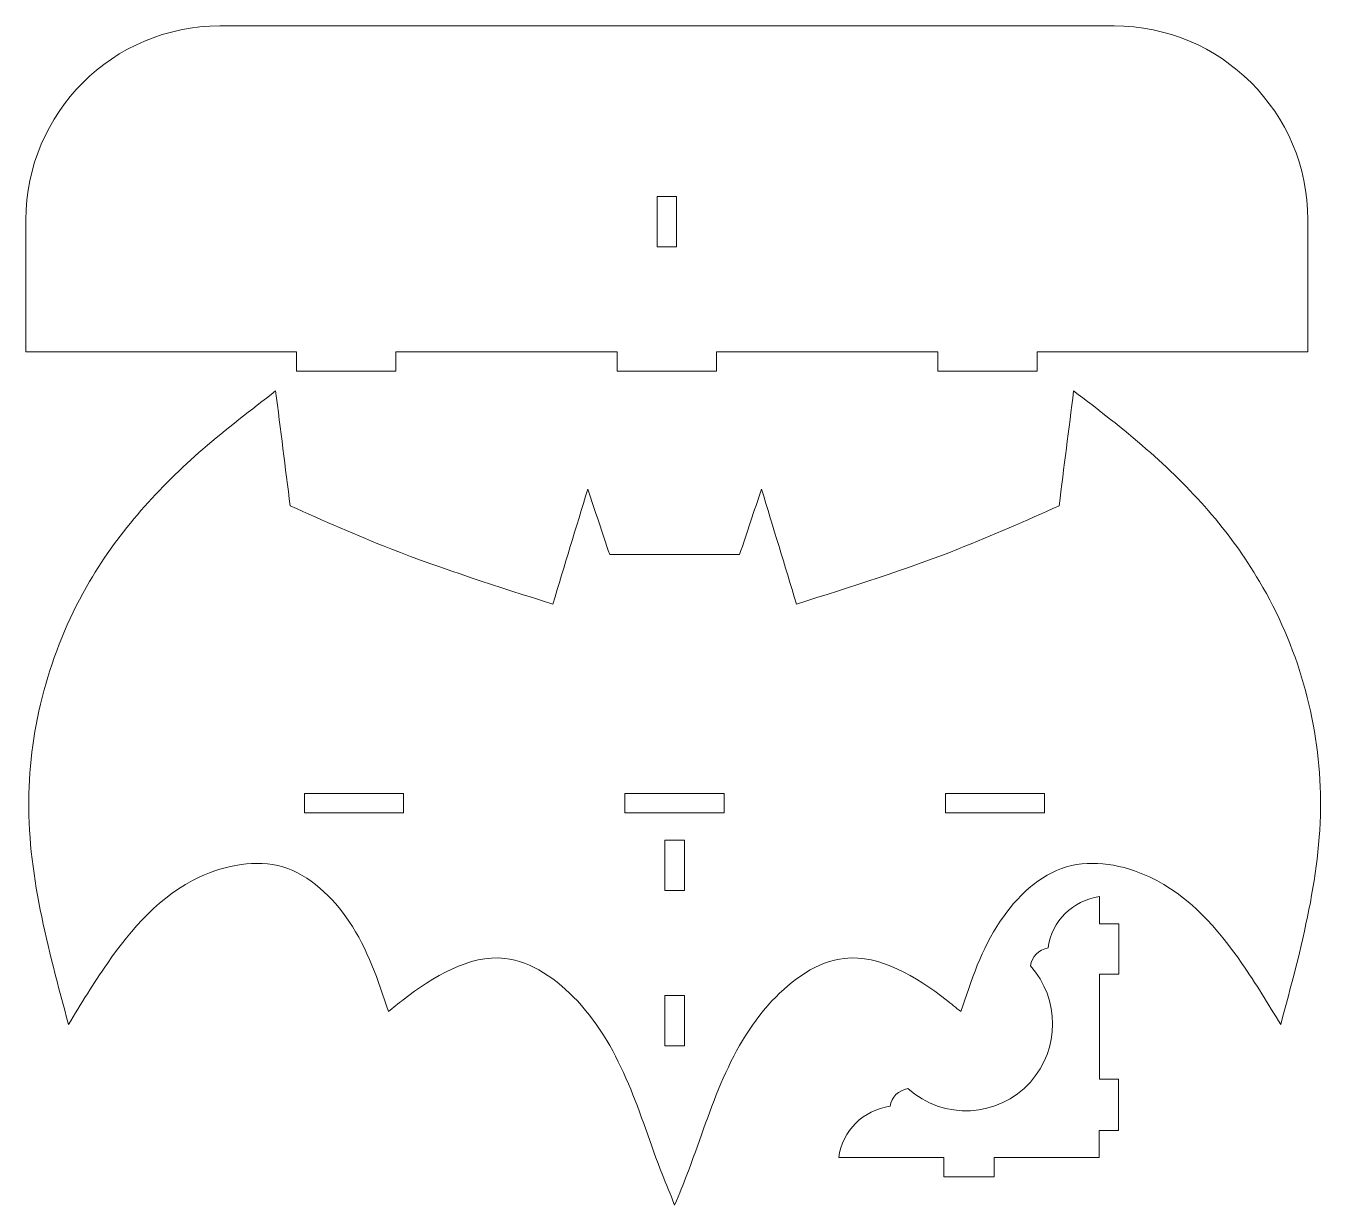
# Model space of a CAD drawing. Header units: millimetres. Extents: x -123 to 124, y -106 to 119.
import ezdxf

# ---------------------------------------------------------------- set-up
doc = ezdxf.new("R2010")
doc.units = ezdxf.units.MM
doc.header["$MEASUREMENT"] = 0
doc.layers.add('layer 1', color=7, linetype='Continuous')

msp = doc.modelspace()

# ---------------------------------------------------------------- linework, layer by layer
at = {"layer": 'layer 1', "color": 250, "lineweight": 9}
for points, knots in [([(121.4089, 81.9565), (121.4089, 81.9565), (121.4089, 56.7262), (121.4089, 56.7262), (121.4089, 56.7262), (121.4089, 56.7262), (69.7145, 56.7262), (69.7145, 56.7262), (69.7145, 56.7262), (69.7145, 56.7262), (69.7145, 53.0249), (69.7145, 53.0249), (69.7145, 53.0249), (69.7145, 53.0249), (50.7763, 53.0249), (50.7763, 53.0249), (50.7763, 53.0249), (50.7763, 53.0249), (50.7763, 56.7262), (50.7763, 56.7262), (50.7763, 56.7262), (50.7763, 56.7262), (8.5201, 56.7262), (8.5201, 56.7262), (8.5201, 56.7262), (8.5201, 56.7262), (8.5201, 53.0249), (8.5201, 53.0249), (8.5201, 53.0249), (8.5201, 53.0249), (-10.4796, 53.0249), (-10.4796, 53.0249), (-10.4796, 53.0249), (-10.4796, 53.0249), (-10.4796, 56.7262), (-10.4796, 56.7262), (-10.4796, 56.7262), (-10.4796, 56.7262), (-52.7358, 56.7262), (-52.7358, 56.7262), (-52.7358, 56.7262), (-52.7358, 56.7262), (-52.7358, 53.0249), (-52.7358, 53.0249), (-52.7358, 53.0249), (-52.7358, 53.0249), (-71.6739, 53.0249), (-71.6739, 53.0249), (-71.6739, 53.0249), (-71.6739, 53.0249), (-71.6739, 56.7262), (-71.6739, 56.7262), (-71.6739, 56.7262), (-71.6739, 56.7262), (-123.3683, 56.7262), (-123.3683, 56.7262), (-123.3683, 56.7262), (-123.3683, 56.7262), (-123.3683, 81.9565), (-123.3683, 81.9565), (-123.3683, 81.9565), (-123.3683, 102.3751), (-106.7744, 118.9691), (-86.3557, 118.9691), (-86.3557, 118.9691), (-86.3557, 118.9691), (84.3961, 118.9692), (84.3961, 118.9692), (84.3961, 118.9692), (104.8148, 118.9692), (121.4089, 102.4369), (121.4089, 81.9565)], [0, 0, 0, 0, 0.05263158, 0.05263158, 0.05263158, 0.05263158, 0.10526316, 0.10526316, 0.10526316, 0.10526316, 0.15789474, 0.15789474, 0.15789474, 0.15789474, 0.21052632, 0.21052632, 0.21052632, 0.21052632, 0.26315789, 0.26315789, 0.26315789, 0.26315789, 0.31578947, 0.31578947, 0.31578947, 0.31578947, 0.36842105, 0.36842105, 0.36842105, 0.36842105, 0.42105263, 0.42105263, 0.42105263, 0.42105263, 0.47368421, 0.47368421, 0.47368421, 0.47368421, 0.52631579, 0.52631579, 0.52631579, 0.52631579, 0.57894737, 0.57894737, 0.57894737, 0.57894737, 0.63157895, 0.63157895, 0.63157895, 0.63157895, 0.68421053, 0.68421053, 0.68421053, 0.68421053, 0.73684211, 0.73684211, 0.73684211, 0.73684211, 0.78947368, 0.78947368, 0.78947368, 0.78947368, 0.84210526, 0.84210526, 0.84210526, 0.84210526, 0.89473684, 0.89473684, 0.89473684, 0.89473684, 1, 1, 1, 1]), ([(0.8708, 76.7748), (0.8708, 76.7748), (0.8708, 86.3981), (0.8708, 86.3981), (0.8708, 86.3981), (0.8708, 86.3981), (-2.8304, 86.3981), (-2.8304, 86.3981), (-2.8304, 86.3981), (-2.8304, 86.3981), (-2.8304, 76.7748), (-2.8304, 76.7748), (-2.8304, 76.7748), (-2.8304, 76.7748), (0.8708, 76.7748), (0.8708, 76.7748)], [0, 0, 0, 0, 0.2, 0.2, 0.2, 0.2, 0.4, 0.4, 0.4, 0.4, 0.6, 0.6, 0.6, 0.6, 1, 1, 1, 1]), ([(123.8146, -27.6626), (124.1231, -42.5293), (120.1751, -57.1493), (116.227, -71.7694), (116.227, -71.7694), (113.8213, -67.8213), (111.4771, -63.935), (108.8245, -60.1103), (108.8245, -60.1103), (104.1979, -53.448), (98.7077, -47.0942), (91.1818, -43.578), (91.1818, -43.578), (86.2468, -41.234), (80.3865, -40.1853), (75.3281, -41.6657), (75.3281, -41.6657), (70.1464, -43.1462), (65.7664, -47.4027), (62.6821, -52.0293), (62.6821, -52.0293), (59.0426, -57.3961), (57.1302, -63.3798), (55.1562, -69.3019), (55.1562, -69.3019), (54.2309, -68.5617), (53.3056, -67.8214), (52.3186, -67.0194), (52.3186, -67.0194), (46.705, -62.7013), (39.6726, -58.3831), (32.9487, -59.1233), (32.9487, -59.1233), (27.7669, -59.6784), (22.8936, -63.1947), (19.0689, -67.266), (19.0689, -67.266), (10.3092, -76.6426), (7.2866, -88.9185), (2.845, -100.4541), (2.845, -100.4541), (2.1665, -102.2431), (1.4262, -104.032), (0.5009, -106.2528), (0.5009, -106.2528), (-0.3627, -104.032), (-1.1029, -102.2431), (-1.8431, -100.4541), (-1.8431, -100.4541), (-6.2846, -88.9802), (-9.3074, -76.6426), (-18.0671, -67.266), (-18.0671, -67.266), (-21.8917, -63.1946), (-26.8268, -59.6784), (-31.9468, -59.1233), (-31.9468, -59.1233), (-38.6091, -58.3831), (-45.7031, -62.7012), (-51.3167, -67.0194), (-51.3167, -67.0194), (-52.3037, -67.7596), (-53.2291, -68.4998), (-54.1544, -69.3019), (-54.1544, -69.3019), (-56.1284, -63.3181), (-58.1024, -57.3345), (-61.6803, -52.0293), (-61.6803, -52.0293), (-64.8264, -47.4027), (-69.1445, -43.2078), (-74.3262, -41.6657), (-74.3262, -41.6657), (-79.3847, -40.1853), (-85.2449, -41.2955), (-90.18, -43.578), (-90.18, -43.578), (-97.7059, -47.0942), (-103.1961, -53.448), (-107.8227, -60.1103), (-107.8227, -60.1103), (-110.4752, -63.935), (-112.8811, -67.8213), (-115.2252, -71.7694), (-115.2252, -71.7694), (-119.1732, -57.1494), (-123.1828, -42.591), (-122.8128, -27.6626), (-122.8128, -27.6626), (-122.5043, -13.6595), (-118.3713, 0.6521), (-111.2154, 12.8663), (-111.2154, 12.8663), (-105.5402, 22.4897), (-97.9525, 30.8792), (-89.563, 38.1583), (-89.563, 38.1583), (-85.0598, 42.0447), (-80.3716, 45.6225), (-75.6833, 49.2621), (-75.6833, 49.2621), (-74.758, 41.9213), (-73.8326, 34.5804), (-72.9073, 27.3012), (-72.9073, 27.3012), (-66.5535, 24.4635), (-60.1997, 21.6259), (-53.7225, 19.0967), (-53.7225, 19.0967), (-43.6057, 15.1487), (-33.1805, 11.8176), (-22.7552, 8.5481), (-22.7552, 8.5481), (-20.5344, 15.8889), (-18.3137, 23.168), (-16.0929, 30.509), (-16.0929, 30.509), (-14.6742, 26.3142), (-13.317, 22.1812), (-11.8981, 17.9863), (-11.8981, 17.9863), (-7.7649, 17.9863), (-3.6319, 17.9863), (0.5012, 17.9863), (0.5012, 17.9863), (4.6343, 17.9863), (8.7673, 17.9863), (12.9005, 17.9863), (12.9005, 17.9863), (14.3192, 22.1812), (15.6764, 26.3142), (17.0953, 30.509), (17.0953, 30.509), (19.3161, 23.1682), (21.5368, 15.8891), (23.7576, 8.5481), (23.7576, 8.5481), (34.1829, 11.8176), (44.6081, 15.087), (54.7249, 19.0967), (54.7249, 19.0967), (61.2021, 21.6259), (67.5559, 24.4635), (73.9097, 27.3012), (73.9097, 27.3012), (74.835, 34.642), (75.7604, 41.9828), (76.6857, 49.2621), (76.6857, 49.2621), (81.3739, 45.6842), (86.1239, 42.0447), (90.5654, 38.1583), (90.5654, 38.1583), (98.9549, 30.8792), (106.5425, 22.4897), (112.1561, 12.8663), (112.1561, 12.8663), (119.4349, 0.652), (123.5062, -13.5978), (123.8146, -27.6626)], [0, 0, 0, 0, 0.02439024, 0.02439024, 0.02439024, 0.02439024, 0.04878049, 0.04878049, 0.04878049, 0.04878049, 0.07317073, 0.07317073, 0.07317073, 0.07317073, 0.09756098, 0.09756098, 0.09756098, 0.09756098, 0.12195122, 0.12195122, 0.12195122, 0.12195122, 0.14634146, 0.14634146, 0.14634146, 0.14634146, 0.17073171, 0.17073171, 0.17073171, 0.17073171, 0.19512195, 0.19512195, 0.19512195, 0.19512195, 0.2195122, 0.2195122, 0.2195122, 0.2195122, 0.24390244, 0.24390244, 0.24390244, 0.24390244, 0.26829268, 0.26829268, 0.26829268, 0.26829268, 0.29268293, 0.29268293, 0.29268293, 0.29268293, 0.31707317, 0.31707317, 0.31707317, 0.31707317, 0.34146341, 0.34146341, 0.34146341, 0.34146341, 0.36585366, 0.36585366, 0.36585366, 0.36585366, 0.3902439, 0.3902439, 0.3902439, 0.3902439, 0.41463415, 0.41463415, 0.41463415, 0.41463415, 0.43902439, 0.43902439, 0.43902439, 0.43902439, 0.46341463, 0.46341463, 0.46341463, 0.46341463, 0.48780488, 0.48780488, 0.48780488, 0.48780488, 0.51219512, 0.51219512, 0.51219512, 0.51219512, 0.53658537, 0.53658537, 0.53658537, 0.53658537, 0.56097561, 0.56097561, 0.56097561, 0.56097561, 0.58536585, 0.58536585, 0.58536585, 0.58536585, 0.6097561, 0.6097561, 0.6097561, 0.6097561, 0.63414634, 0.63414634, 0.63414634, 0.63414634, 0.65853659, 0.65853659, 0.65853659, 0.65853659, 0.68292683, 0.68292683, 0.68292683, 0.68292683, 0.70731707, 0.70731707, 0.70731707, 0.70731707, 0.73170732, 0.73170732, 0.73170732, 0.73170732, 0.75609756, 0.75609756, 0.75609756, 0.75609756, 0.7804878, 0.7804878, 0.7804878, 0.7804878, 0.80487805, 0.80487805, 0.80487805, 0.80487805, 0.82926829, 0.82926829, 0.82926829, 0.82926829, 0.85365854, 0.85365854, 0.85365854, 0.85365854, 0.87804878, 0.87804878, 0.87804878, 0.87804878, 0.90243902, 0.90243902, 0.90243902, 0.90243902, 0.92682927, 0.92682927, 0.92682927, 0.92682927, 0.95121951, 0.95121951, 0.95121951, 0.95121951, 1, 1, 1, 1]), ([(-51.2553, -31.3638), (-51.2553, -31.3638), (-51.2553, -27.6626), (-51.2553, -27.6626), (-51.2553, -27.6626), (-51.2553, -27.6626), (-70.1935, -27.6626), (-70.1935, -27.6626), (-70.1935, -27.6626), (-70.1935, -27.6626), (-70.1935, -31.3638), (-70.1935, -31.3638), (-70.1935, -31.3638), (-70.1935, -31.3638), (-51.2553, -31.3638), (-51.2553, -31.3638)], [0, 0, 0, 0, 0.2, 0.2, 0.2, 0.2, 0.4, 0.4, 0.4, 0.4, 0.6, 0.6, 0.6, 0.6, 1, 1, 1, 1]), ([(9.939, -31.3638), (9.939, -31.3638), (9.939, -27.6626), (9.939, -27.6626), (9.939, -27.6626), (9.939, -27.6626), (-8.9992, -27.6626), (-8.9992, -27.6626), (-8.9992, -27.6626), (-8.9992, -27.6626), (-8.9992, -31.3638), (-8.9992, -31.3638), (-8.9992, -31.3638), (-8.9992, -31.3638), (9.939, -31.3638), (9.939, -31.3638)], [0, 0, 0, 0, 0.2, 0.2, 0.2, 0.2, 0.4, 0.4, 0.4, 0.4, 0.6, 0.6, 0.6, 0.6, 1, 1, 1, 1]), ([(71.1332, -31.3638), (71.1332, -31.3638), (71.1332, -27.6626), (71.1332, -27.6626), (71.1332, -27.6626), (71.1332, -27.6626), (52.1952, -27.6626), (52.1952, -27.6626), (52.1952, -27.6626), (52.1952, -27.6626), (52.1952, -31.3638), (52.1952, -31.3638), (52.1952, -31.3638), (52.1952, -31.3638), (71.1332, -31.3638), (71.1332, -31.3638)], [0, 0, 0, 0, 0.2, 0.2, 0.2, 0.2, 0.4, 0.4, 0.4, 0.4, 0.6, 0.6, 0.6, 0.6, 1, 1, 1, 1]), ([(2.3514, -46.169), (2.3514, -46.169), (2.3514, -36.5457), (2.3514, -36.5457), (2.3514, -36.5457), (2.3514, -36.5457), (-1.3498, -36.5457), (-1.3498, -36.5457), (-1.3498, -36.5457), (-1.3498, -36.5457), (-1.3498, -46.169), (-1.3498, -46.169), (-1.3498, -46.169), (-1.3498, -46.169), (2.3514, -46.169), (2.3514, -46.169)], [0, 0, 0, 0, 0.2, 0.2, 0.2, 0.2, 0.4, 0.4, 0.4, 0.4, 0.6, 0.6, 0.6, 0.6, 1, 1, 1, 1]), ([(85.2597, -82.3797), (85.2597, -82.3797), (85.2597, -92.003), (85.2597, -92.003), (85.2597, -92.003), (85.2597, -92.003), (81.5585, -92.003), (81.5585, -92.003), (81.5585, -92.003), (81.5585, -92.003), (81.5585, -97.1847), (81.5585, -97.1847), (81.5585, -97.1847), (81.5585, -97.1847), (61.51, -97.1847), (61.51, -97.1847), (61.51, -97.1847), (61.51, -97.1847), (61.51, -100.886), (61.51, -100.886), (61.51, -100.886), (61.51, -100.886), (51.8867, -100.886), (51.8867, -100.886), (51.8867, -100.886), (51.8867, -100.886), (51.8867, -97.1847), (51.8867, -97.1847), (51.8867, -97.1847), (51.8867, -97.1847), (31.8381, -97.1847), (31.8381, -97.1847), (31.8381, -97.1847), (32.5166, -92.0646), (36.5264, -88.055), (41.6465, -87.3763), (41.6465, -87.3763), (41.8933, -85.6491), (43.2504, -84.2919), (45.0393, -83.9835), (45.0393, -83.9835), (51.825, -90.0906), (62.312, -89.5971), (68.419, -82.7497), (68.419, -82.7497), (74.0943, -76.4576), (74.0943, -66.896), (68.419, -60.5422), (68.419, -60.5422), (68.6658, -58.8149), (70.0228, -57.4578), (71.8118, -57.1494), (71.8118, -57.1494), (72.4903, -52.0293), (76.5, -48.0197), (81.6202, -47.341), (81.6202, -47.341), (81.6202, -47.341), (81.6202, -52.5227), (81.6202, -52.5227), (81.6202, -52.5227), (81.6202, -52.5227), (85.3214, -52.5228), (85.3214, -52.5228), (85.3214, -52.5228), (85.3214, -52.5228), (85.3214, -62.1462), (85.3214, -62.1462), (85.3214, -62.1462), (85.3214, -62.1462), (81.6202, -62.1462), (81.6202, -62.1462), (81.6202, -62.1462), (81.6202, -62.1462), (81.6202, -82.1947), (81.6202, -82.1947), (81.6202, -82.1947), (81.6202, -82.1947), (85.2597, -82.1946), (85.2597, -82.1946), (85.2597, -82.1946), (85.2597, -82.1946), (85.2597, -82.3797), (85.2597, -82.3797)], [0, 0, 0, 0, 0.04545455, 0.04545455, 0.04545455, 0.04545455, 0.09090909, 0.09090909, 0.09090909, 0.09090909, 0.13636364, 0.13636364, 0.13636364, 0.13636364, 0.18181818, 0.18181818, 0.18181818, 0.18181818, 0.22727273, 0.22727273, 0.22727273, 0.22727273, 0.27272727, 0.27272727, 0.27272727, 0.27272727, 0.31818182, 0.31818182, 0.31818182, 0.31818182, 0.36363636, 0.36363636, 0.36363636, 0.36363636, 0.40909091, 0.40909091, 0.40909091, 0.40909091, 0.45454545, 0.45454545, 0.45454545, 0.45454545, 0.5, 0.5, 0.5, 0.5, 0.54545455, 0.54545455, 0.54545455, 0.54545455, 0.59090909, 0.59090909, 0.59090909, 0.59090909, 0.63636364, 0.63636364, 0.63636364, 0.63636364, 0.68181818, 0.68181818, 0.68181818, 0.68181818, 0.72727273, 0.72727273, 0.72727273, 0.72727273, 0.77272727, 0.77272727, 0.77272727, 0.77272727, 0.81818182, 0.81818182, 0.81818182, 0.81818182, 0.86363636, 0.86363636, 0.86363636, 0.86363636, 0.90909091, 0.90909091, 0.90909091, 0.90909091, 1, 1, 1, 1]), ([(2.3514, -75.8408), (2.3514, -75.8408), (2.3514, -66.2175), (2.3514, -66.2175), (2.3514, -66.2175), (2.3514, -66.2175), (-1.3498, -66.2175), (-1.3498, -66.2175), (-1.3498, -66.2175), (-1.3498, -66.2175), (-1.3498, -75.8408), (-1.3498, -75.8408), (-1.3498, -75.8408), (-1.3498, -75.8408), (2.3514, -75.8408), (2.3514, -75.8408)], [0, 0, 0, 0, 0.2, 0.2, 0.2, 0.2, 0.4, 0.4, 0.4, 0.4, 0.6, 0.6, 0.6, 0.6, 1, 1, 1, 1])]:
    msp.add_open_spline(points, degree=3, knots=knots, dxfattribs=at)

doc.saveas('drawing.dxf')
